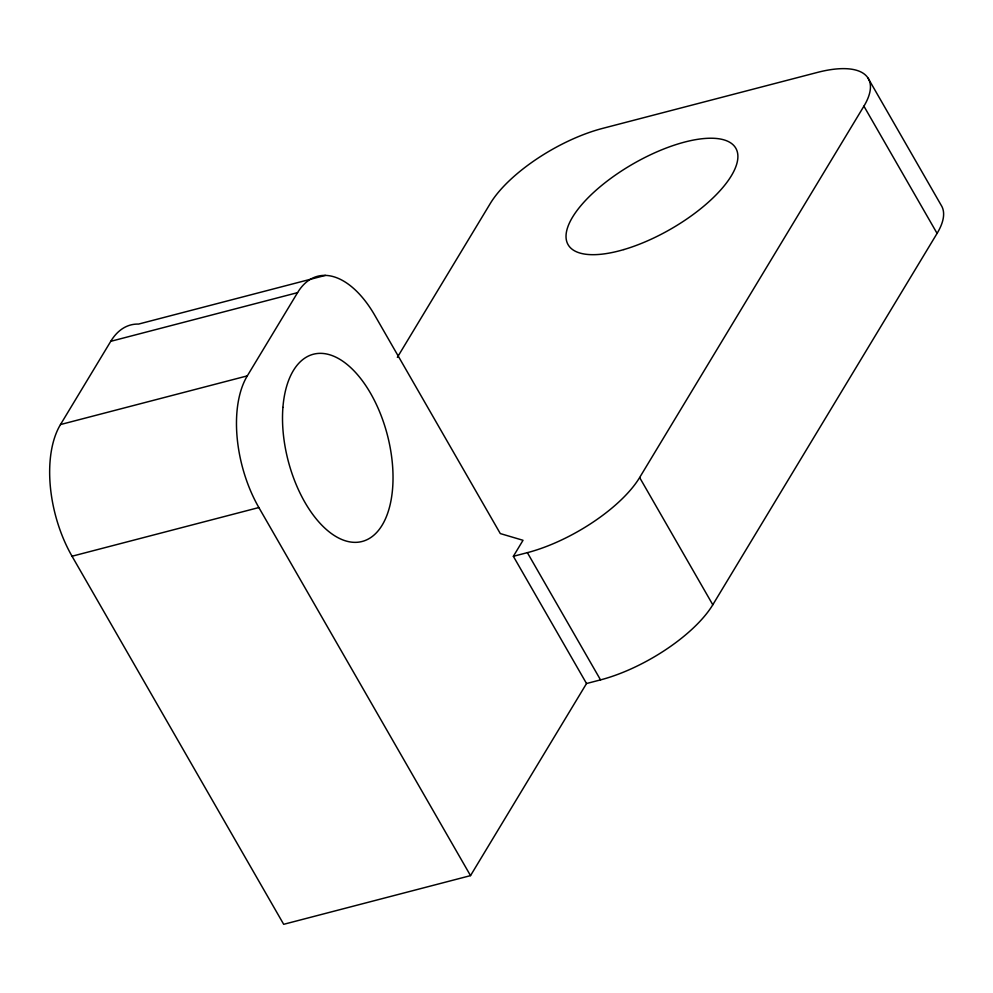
<?xml version="1.0" encoding="UTF-8"?>
<svg xmlns="http://www.w3.org/2000/svg" width="993" height="993" viewBox="0 0 993 993"><rect width="100%" height="100%" fill="white"/><g stroke="black" fill="none" stroke-linecap="round" stroke-linejoin="round"><path stroke-width="1.49" d="M868.068 78.124L941.24 205.352A96.731 37.647 -29.9 0 1 937.082 233.392L712.8 604.774A96.731 37.647 -29.9 0 1 600.529 679.882L586.528 683.532L470.521 875.627L283.688 924.309L72.042 556.229A96.731 51.239 75.4 0 1 60.486 424.557L110.757 341.319A96.731 51.239 75.4 0 1 138.561 324.078L325.381 275.396M470.521 875.627L258.863 507.547A96.731 51.239 75.4 0 1 247.307 375.875L297.577 292.637A96.731 51.239 75.4 0 1 374.87 315.464L500.298 533.576L523.026 540.291L513.356 556.303L586.528 683.532M397.349 357.368L490.269 203.515A96.731 37.647 -29.9 0 1 602.54 128.407L817.388 72.427A96.731 37.647 -29.9 0 1 863.91 106.164L937.082 233.392M513.356 556.303L527.37 552.654A96.731 37.647 -29.9 0 0 639.641 477.534L863.91 106.164M110.757 341.319L297.577 292.637M60.486 424.557L247.307 375.875M72.042 556.229L258.863 507.547M639.641 477.534L712.8 604.774M527.37 552.654L600.529 679.882M623.852 249.566A96.731 37.647 -29.9 0 0 736.334 149.223A96.731 37.647 -29.9 0 0 595.676 190.582A96.731 37.647 -29.9 0 0 623.852 249.566M282.918 407.403A96.731 51.239 75.4 0 0 359.354 542.041A96.731 51.239 75.4 0 0 371.034 394.122A96.731 51.239 75.4 0 0 282.918 407.403"/></g></svg>
